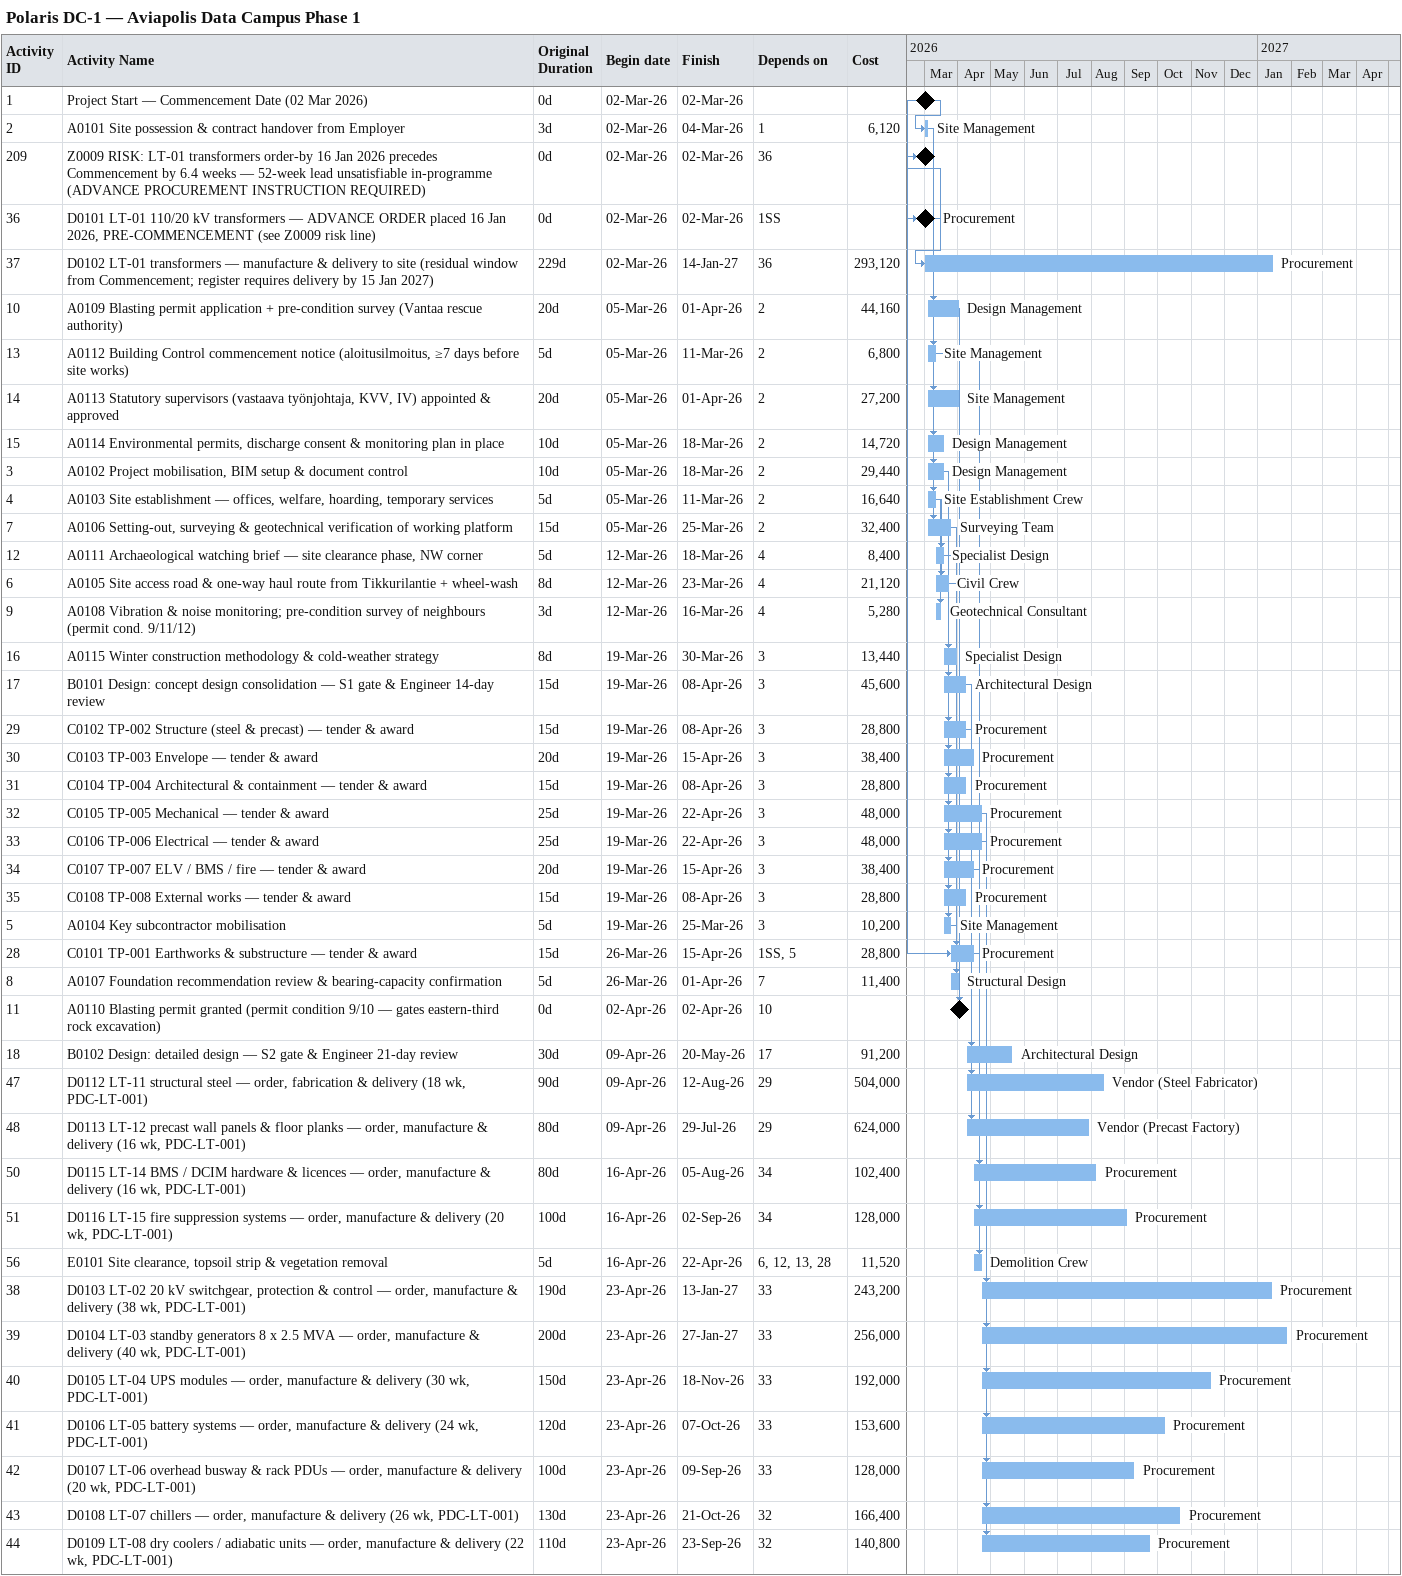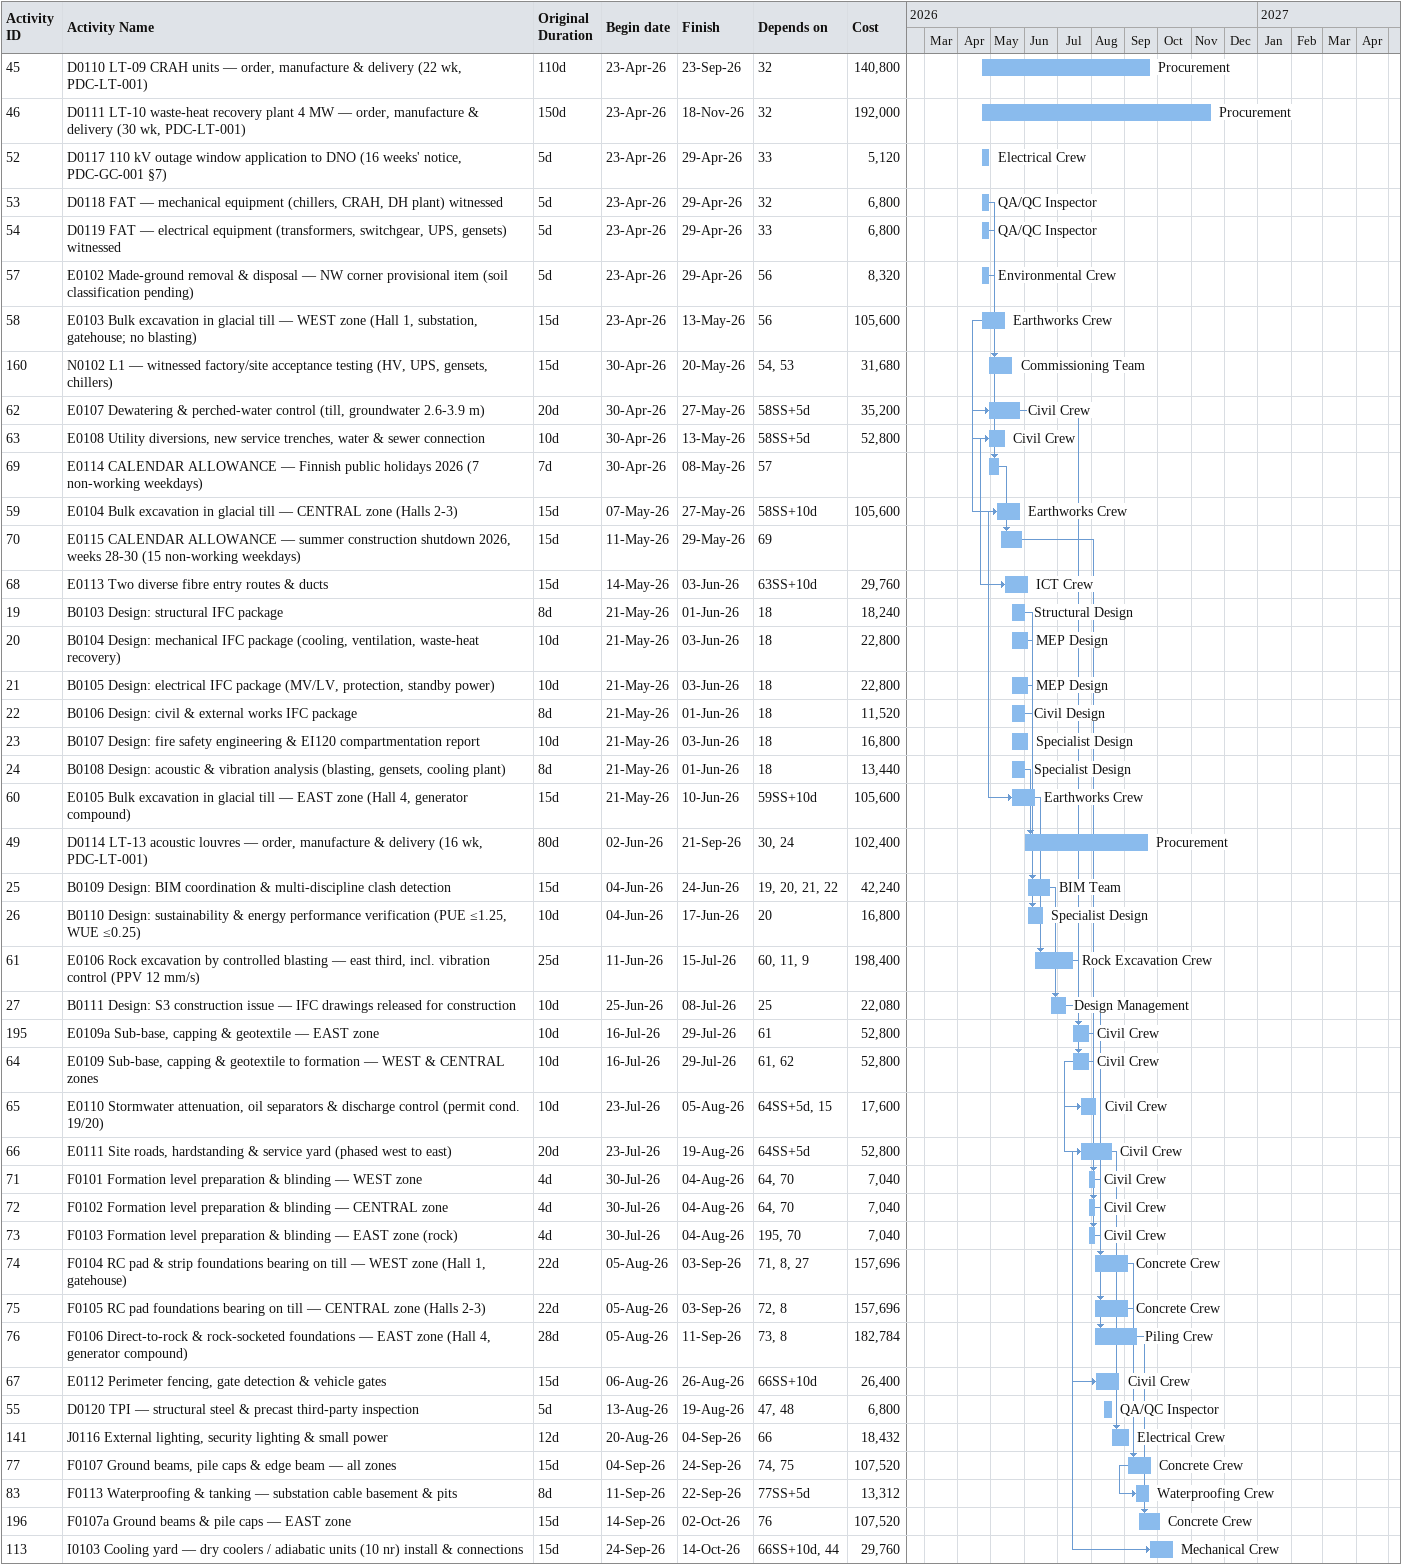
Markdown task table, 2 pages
Polaris DC-1 — Aviapolis Data Campus Phase 1

| ID | Task | Original duration | Start | Finish | Predecessors | Resources | Cost |
|---|---|---|---|---|---|---|---|
| 1 | Project Start — Commencement Date (02 Mar 2026) | 0d | 2026-03-02 | 2026-03-02 |  |  |  |
| 2 | A0101 Site possession & contract handover from Employer | 3d | 2026-03-02 | 2026-03-04 | 1 | Site Management | 6120 |
| 209 | Z0009 RISK: LT-01 transformers order-by 16 Jan 2026 precedes Commencement by 6.4 weeks — 52-week lead unsatisfiable in-programme (ADVANCE PROCUREMENT INSTRUCTION REQUIRED) | 0d | 2026-03-02 | 2026-03-02 | 36 |  |  |
| 36 | D0101 LT-01 110/20 kV transformers — ADVANCE ORDER placed 16 Jan 2026, PRE-COMMENCEMENT (see Z0009 risk line) | 0d | 2026-03-02 | 2026-03-02 | 1SS | Procurement |  |
| 37 | D0102 LT-01 transformers — manufacture & delivery to site (residual window from Commencement; register requires delivery by 15 Jan 2027) | 229d | 2026-03-02 | 2027-01-14 | 36 | Procurement | 293120 |
| 10 | A0109 Blasting permit application + pre-condition survey (Vantaa rescue authority) | 20d | 2026-03-05 | 2026-04-01 | 2 | Design Management | 44160 |
| 13 | A0112 Building Control commencement notice (aloitusilmoitus, ≥7 days before site works) | 5d | 2026-03-05 | 2026-03-11 | 2 | Site Management | 6800 |
| 14 | A0113 Statutory supervisors (vastaava työnjohtaja, KVV, IV) appointed & approved | 20d | 2026-03-05 | 2026-04-01 | 2 | Site Management | 27200 |
| 15 | A0114 Environmental permits, discharge consent & monitoring plan in place | 10d | 2026-03-05 | 2026-03-18 | 2 | Design Management | 14720 |
| 3 | A0102 Project mobilisation, BIM setup & document control | 10d | 2026-03-05 | 2026-03-18 | 2 | Design Management | 29440 |
| 4 | A0103 Site establishment — offices, welfare, hoarding, temporary services | 5d | 2026-03-05 | 2026-03-11 | 2 | Site Establishment Crew | 16640 |
| 7 | A0106 Setting-out, surveying & geotechnical verification of working platform | 15d | 2026-03-05 | 2026-03-25 | 2 | Surveying Team | 32400 |
| 12 | A0111 Archaeological watching brief — site clearance phase, NW corner | 5d | 2026-03-12 | 2026-03-18 | 4 | Specialist Design | 8400 |
| 6 | A0105 Site access road & one-way haul route from Tikkurilantie + wheel-wash | 8d | 2026-03-12 | 2026-03-23 | 4 | Civil Crew | 21120 |
| 9 | A0108 Vibration & noise monitoring; pre-condition survey of neighbours (permit cond. 9/11/12) | 3d | 2026-03-12 | 2026-03-16 | 4 | Geotechnical Consultant | 5280 |
| 16 | A0115 Winter construction methodology & cold-weather strategy | 8d | 2026-03-19 | 2026-03-30 | 3 | Specialist Design | 13440 |
| 17 | B0101 Design: concept design consolidation — S1 gate & Engineer 14-day review | 15d | 2026-03-19 | 2026-04-08 | 3 | Architectural Design | 45600 |
| 29 | C0102 TP-002 Structure (steel & precast) — tender & award | 15d | 2026-03-19 | 2026-04-08 | 3 | Procurement | 28800 |
| 30 | C0103 TP-003 Envelope — tender & award | 20d | 2026-03-19 | 2026-04-15 | 3 | Procurement | 38400 |
| 31 | C0104 TP-004 Architectural & containment — tender & award | 15d | 2026-03-19 | 2026-04-08 | 3 | Procurement | 28800 |
| 32 | C0105 TP-005 Mechanical — tender & award | 25d | 2026-03-19 | 2026-04-22 | 3 | Procurement | 48000 |
| 33 | C0106 TP-006 Electrical — tender & award | 25d | 2026-03-19 | 2026-04-22 | 3 | Procurement | 48000 |
| 34 | C0107 TP-007 ELV / BMS / fire — tender & award | 20d | 2026-03-19 | 2026-04-15 | 3 | Procurement | 38400 |
| 35 | C0108 TP-008 External works — tender & award | 15d | 2026-03-19 | 2026-04-08 | 3 | Procurement | 28800 |
| 5 | A0104 Key subcontractor mobilisation | 5d | 2026-03-19 | 2026-03-25 | 3 | Site Management | 10200 |
| 28 | C0101 TP-001 Earthworks & substructure — tender & award | 15d | 2026-03-26 | 2026-04-15 | 1SS, 5 | Procurement | 28800 |
| 8 | A0107 Foundation recommendation review & bearing-capacity confirmation | 5d | 2026-03-26 | 2026-04-01 | 7 | Structural Design | 11400 |
| 11 | A0110 Blasting permit granted (permit condition 9/10 — gates eastern-third rock excavation) | 0d | 2026-04-02 | 2026-04-02 | 10 |  |  |
| 18 | B0102 Design: detailed design — S2 gate & Engineer 21-day review | 30d | 2026-04-09 | 2026-05-20 | 17 | Architectural Design | 91200 |
| 47 | D0112 LT-11 structural steel — order, fabrication & delivery (18 wk, PDC-LT-001) | 90d | 2026-04-09 | 2026-08-12 | 29 | Vendor (Steel Fabricator) | 504000 |
| 48 | D0113 LT-12 precast wall panels & floor planks — order, manufacture & delivery (16 wk, PDC-LT-001) | 80d | 2026-04-09 | 2026-07-29 | 29 | Vendor (Precast Factory) | 624000 |
| 50 | D0115 LT-14 BMS / DCIM hardware & licences — order, manufacture & delivery (16 wk, PDC-LT-001) | 80d | 2026-04-16 | 2026-08-05 | 34 | Procurement | 102400 |
| 51 | D0116 LT-15 fire suppression systems — order, manufacture & delivery (20 wk, PDC-LT-001) | 100d | 2026-04-16 | 2026-09-02 | 34 | Procurement | 128000 |
| 56 | E0101 Site clearance, topsoil strip & vegetation removal | 5d | 2026-04-16 | 2026-04-22 | 6, 12, 13, 28 | Demolition Crew | 11520 |
| 38 | D0103 LT-02 20 kV switchgear, protection & control — order, manufacture & delivery (38 wk, PDC-LT-001) | 190d | 2026-04-23 | 2027-01-13 | 33 | Procurement | 243200 |
| 39 | D0104 LT-03 standby generators 8 x 2.5 MVA — order, manufacture & delivery (40 wk, PDC-LT-001) | 200d | 2026-04-23 | 2027-01-27 | 33 | Procurement | 256000 |
| 40 | D0105 LT-04 UPS modules — order, manufacture & delivery (30 wk, PDC-LT-001) | 150d | 2026-04-23 | 2026-11-18 | 33 | Procurement | 192000 |
| 41 | D0106 LT-05 battery systems — order, manufacture & delivery (24 wk, PDC-LT-001) | 120d | 2026-04-23 | 2026-10-07 | 33 | Procurement | 153600 |
| 42 | D0107 LT-06 overhead busway & rack PDUs — order, manufacture & delivery (20 wk, PDC-LT-001) | 100d | 2026-04-23 | 2026-09-09 | 33 | Procurement | 128000 |
| 43 | D0108 LT-07 chillers — order, manufacture & delivery (26 wk, PDC-LT-001) | 130d | 2026-04-23 | 2026-10-21 | 32 | Procurement | 166400 |
| 44 | D0109 LT-08 dry coolers / adiabatic units — order, manufacture & delivery (22 wk, PDC-LT-001) | 110d | 2026-04-23 | 2026-09-23 | 32 | Procurement | 140800 |
| 45 | D0110 LT-09 CRAH units — order, manufacture & delivery (22 wk, PDC-LT-001) | 110d | 2026-04-23 | 2026-09-23 | 32 | Procurement | 140800 |
| 46 | D0111 LT-10 waste-heat recovery plant 4 MW — order, manufacture & delivery (30 wk, PDC-LT-001) | 150d | 2026-04-23 | 2026-11-18 | 32 | Procurement | 192000 |
| 52 | D0117 110 kV outage window application to DNO (16 weeks' notice, PDC-GC-001 §7) | 5d | 2026-04-23 | 2026-04-29 | 33 | Electrical Crew | 5120 |
| 53 | D0118 FAT — mechanical equipment (chillers, CRAH, DH plant) witnessed | 5d | 2026-04-23 | 2026-04-29 | 32 | QA/QC Inspector | 6800 |
| 54 | D0119 FAT — electrical equipment (transformers, switchgear, UPS, gensets) witnessed | 5d | 2026-04-23 | 2026-04-29 | 33 | QA/QC Inspector | 6800 |
| 57 | E0102 Made-ground removal & disposal — NW corner provisional item (soil classification pending) | 5d | 2026-04-23 | 2026-04-29 | 56 | Environmental Crew | 8320 |
| 58 | E0103 Bulk excavation in glacial till — WEST zone (Hall 1, substation, gatehouse; no blasting) | 15d | 2026-04-23 | 2026-05-13 | 56 | Earthworks Crew | 105600 |
| 160 | N0102 L1 — witnessed factory/site acceptance testing (HV, UPS, gensets, chillers) | 15d | 2026-04-30 | 2026-05-20 | 54, 53 | Commissioning Team | 31680 |
| 62 | E0107 Dewatering & perched-water control (till, groundwater 2.6-3.9 m) | 20d | 2026-04-30 | 2026-05-27 | 58SS+5d | Civil Crew | 35200 |
| 63 | E0108 Utility diversions, new service trenches, water & sewer connection | 10d | 2026-04-30 | 2026-05-13 | 58SS+5d | Civil Crew | 52800 |
| 69 | E0114 CALENDAR ALLOWANCE — Finnish public holidays 2026 (7 non-working weekdays) | 7d | 2026-04-30 | 2026-05-08 | 57 |  |  |
| 59 | E0104 Bulk excavation in glacial till — CENTRAL zone (Halls 2-3) | 15d | 2026-05-07 | 2026-05-27 | 58SS+10d | Earthworks Crew | 105600 |
| 70 | E0115 CALENDAR ALLOWANCE — summer construction shutdown 2026, weeks 28-30 (15 non-working weekdays) | 15d | 2026-05-11 | 2026-05-29 | 69 |  |  |
| 68 | E0113 Two diverse fibre entry routes & ducts | 15d | 2026-05-14 | 2026-06-03 | 63SS+10d | ICT Crew | 29760 |
| 19 | B0103 Design: structural IFC package | 8d | 2026-05-21 | 2026-06-01 | 18 | Structural Design | 18240 |
| 20 | B0104 Design: mechanical IFC package (cooling, ventilation, waste-heat recovery) | 10d | 2026-05-21 | 2026-06-03 | 18 | MEP Design | 22800 |
| 21 | B0105 Design: electrical IFC package (MV/LV, protection, standby power) | 10d | 2026-05-21 | 2026-06-03 | 18 | MEP Design | 22800 |
| 22 | B0106 Design: civil & external works IFC package | 8d | 2026-05-21 | 2026-06-01 | 18 | Civil Design | 11520 |
| 23 | B0107 Design: fire safety engineering & EI120 compartmentation report | 10d | 2026-05-21 | 2026-06-03 | 18 | Specialist Design | 16800 |
| 24 | B0108 Design: acoustic & vibration analysis (blasting, gensets, cooling plant) | 8d | 2026-05-21 | 2026-06-01 | 18 | Specialist Design | 13440 |
| 60 | E0105 Bulk excavation in glacial till — EAST zone (Hall 4, generator compound) | 15d | 2026-05-21 | 2026-06-10 | 59SS+10d | Earthworks Crew | 105600 |
| 49 | D0114 LT-13 acoustic louvres — order, manufacture & delivery (16 wk, PDC-LT-001) | 80d | 2026-06-02 | 2026-09-21 | 30, 24 | Procurement | 102400 |
| 25 | B0109 Design: BIM coordination & multi-discipline clash detection | 15d | 2026-06-04 | 2026-06-24 | 19, 20, 21, 22 | BIM Team | 42240 |
| 26 | B0110 Design: sustainability & energy performance verification (PUE ≤1.25, WUE ≤0.25) | 10d | 2026-06-04 | 2026-06-17 | 20 | Specialist Design | 16800 |
| 61 | E0106 Rock excavation by controlled blasting — east third, incl. vibration control (PPV 12 mm/s) | 25d | 2026-06-11 | 2026-07-15 | 60, 11, 9 | Rock Excavation Crew | 198400 |
| 27 | B0111 Design: S3 construction issue — IFC drawings released for construction | 10d | 2026-06-25 | 2026-07-08 | 25 | Design Management | 22080 |
| 195 | E0109a Sub-base, capping & geotextile — EAST zone | 10d | 2026-07-16 | 2026-07-29 | 61 | Civil Crew | 52800 |
| 64 | E0109 Sub-base, capping & geotextile to formation — WEST & CENTRAL zones | 10d | 2026-07-16 | 2026-07-29 | 61, 62 | Civil Crew | 52800 |
| 65 | E0110 Stormwater attenuation, oil separators & discharge control (permit cond. 19/20) | 10d | 2026-07-23 | 2026-08-05 | 64SS+5d, 15 | Civil Crew | 17600 |
| 66 | E0111 Site roads, hardstanding & service yard (phased west to east) | 20d | 2026-07-23 | 2026-08-19 | 64SS+5d | Civil Crew | 52800 |
| 71 | F0101 Formation level preparation & blinding — WEST zone | 4d | 2026-07-30 | 2026-08-04 | 64, 70 | Civil Crew | 7040 |
| 72 | F0102 Formation level preparation & blinding — CENTRAL zone | 4d | 2026-07-30 | 2026-08-04 | 64, 70 | Civil Crew | 7040 |
| 73 | F0103 Formation level preparation & blinding — EAST zone (rock) | 4d | 2026-07-30 | 2026-08-04 | 195, 70 | Civil Crew | 7040 |
| 74 | F0104 RC pad & strip foundations bearing on till — WEST zone (Hall 1, gatehouse) | 22d | 2026-08-05 | 2026-09-03 | 71, 8, 27 | Concrete Crew | 157696 |
| 75 | F0105 RC pad foundations bearing on till — CENTRAL zone (Halls 2-3) | 22d | 2026-08-05 | 2026-09-03 | 72, 8 | Concrete Crew | 157696 |
| 76 | F0106 Direct-to-rock & rock-socketed foundations — EAST zone (Hall 4, generator compound) | 28d | 2026-08-05 | 2026-09-11 | 73, 8 | Piling Crew | 182784 |
| 67 | E0112 Perimeter fencing, gate detection & vehicle gates | 15d | 2026-08-06 | 2026-08-26 | 66SS+10d | Civil Crew | 26400 |
| 55 | D0120 TPI — structural steel & precast third-party inspection | 5d | 2026-08-13 | 2026-08-19 | 47, 48 | QA/QC Inspector | 6800 |
| 141 | J0116 External lighting, security lighting & small power | 12d | 2026-08-20 | 2026-09-04 | 66 | Electrical Crew | 18432 |
| 77 | F0107 Ground beams, pile caps & edge beam — all zones | 15d | 2026-09-04 | 2026-09-24 | 74, 75 | Concrete Crew | 107520 |
| 83 | F0113 Waterproofing & tanking — substation cable basement & pits | 8d | 2026-09-11 | 2026-09-22 | 77SS+5d | Waterproofing Crew | 13312 |
| 196 | F0107a Ground beams & pile caps — EAST zone | 15d | 2026-09-14 | 2026-10-02 | 76 | Concrete Crew | 107520 |
| 113 | I0103 Cooling yard — dry coolers / adiabatic units (10 nr) install & connections | 15d | 2026-09-24 | 2026-10-14 | 66SS+10d, 44 | Mechanical Crew | 29760 |
